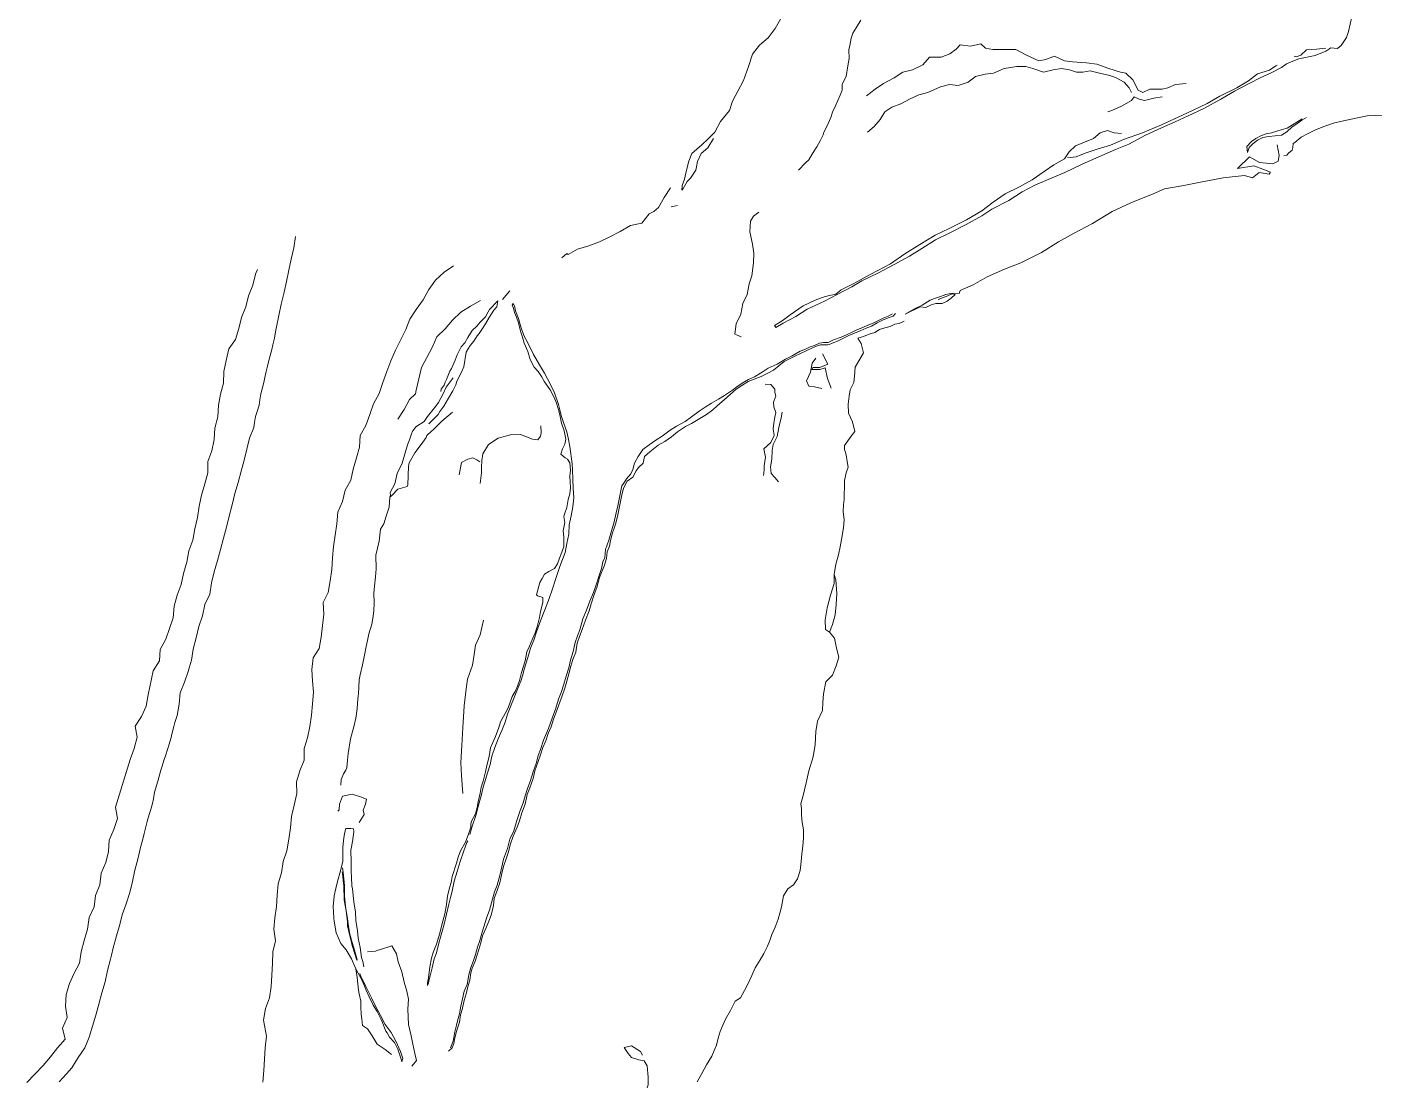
# Model space of a CAD drawing. Extents: x 683321 to 688873, y 7661944 to 7668387.
# Drawn here: x 686136 to 686731, y 7663495 to 7663960 of the extents above; entities that cross this region are included whole.
import ezdxf

# ---------------------------------------------------------------- set-up
doc = ezdxf.new("R2010")
doc.units = 0
doc.header["$MEASUREMENT"] = 0
doc.layers.add('01 CRESTA_Line', color=3, linetype='Continuous', lineweight=20)

msp = doc.modelspace()

# ---------------------------------------------------------------- linework, layer by layer
at = {"layer": '01 CRESTA_Line'}
for points in [[(686439.34, 7663910.74, 3915.18), (686436.92, 7663906.56, 3914.62), (686433.93, 7663904.09, 3914.3), (686432.25, 7663900.46, 3914.31), (686431.51, 7663896.63, 3913.79), (686429.19, 7663893.22, 3913.73), (686427.68, 7663891.65, 3913.37), (686426.03, 7663888.66, 3913.33), (686425.33, 7663887.89, 3913.26), (686425.47, 7663889.98, 3913.32), (686426.57, 7663892.79, 3913.73), (686427.51, 7663896.69, 3913.85), (686428.54, 7663900.74, 3914.02), (686429.87, 7663904.09, 3914.42), (686434.14, 7663907.83, 3914.39), (686436.97, 7663910.52, 3915.11), (686439.91, 7663913.43, 3915.33), (686442.49, 7663918.12, 3915.3), (686446.42, 7663923.04, 3915.35), (686447.72, 7663927.16, 3915.35), (686450.08, 7663931.63, 3915.68), (686452.65, 7663936.21, 3915.72), (686454.83, 7663942.41, 3916.04), (686456.52, 7663947.84, 3916.93), (686459.65, 7663951.9, 3917.24), (686463.52, 7663955.06, 3917.41), (686466.5, 7663959.27, 3917.53), (686468.99, 7663963.41, 3917.77)], [(686619.46, 7663912.92, 3930.49), (686616.09, 7663913.11, 3929.82), (686613.28, 7663914.17, 3928.93), (686609.98, 7663913.22, 3929.11), (686607.08, 7663910.6, 3929), (686602.32, 7663908.72, 3928.65), (686599.13, 7663907.43, 3928.33), (686596.37, 7663904.72, 3928.08), (686594.27, 7663901.72, 3929), (686589.57, 7663899.09, 3928.28), (686585.2, 7663896.18, 3927.79), (686579.94, 7663892.46, 3927.16), (686574.45, 7663889.35, 3926.84), (686568.07, 7663886.3, 3926.32), (686562.76, 7663882.56, 3925.74), (686557.78, 7663878.7, 3925.06), (686551.06, 7663874.81, 3924.32), (686543.37, 7663870.97, 3923.64), (686537.16, 7663867.95, 3922.9), (686530.34, 7663863.9, 3922.13), (686523.8, 7663859.79, 3921.3), (686517.49, 7663855.4, 3920.17), (686511.81, 7663852.48, 3919.43), (686508.19, 7663850.45, 3919.01), (686504.24, 7663848.3, 3918.52), (686500.92, 7663846.52, 3918.06), (686495.69, 7663843.82, 3917.55), (686493.32, 7663842.03, 3917.32), (686488.58, 7663840.94, 3916.87), (686484.19, 7663839.28, 3916.42), (686478.93, 7663836.83, 3915.99), (686473.13, 7663832.77, 3915.42), (686469.7, 7663830.23, 3915.23), (686466.31, 7663828.13, 3914.96), (686466.82, 7663827.31, 3914.98), (686470.17, 7663829.17, 3915.32), (686475.72, 7663832.14, 3915.83), (686480.62, 7663835.27, 3916.36), (686488.35, 7663838.89, 3916.95), (686493.9, 7663841.8, 3917.38), (686500.34, 7663845.23, 3918.02), (686504.75, 7663847.79, 3918.58), (686511.94, 7663851.25, 3919.47), (686519.03, 7663854.99, 3920.39), (686525.79, 7663858.78, 3921.47), (686531.24, 7663862.07, 3922.11), (686537.28, 7663865.98, 3923.03), (686543.42, 7663868.93, 3923.63), (686550.87, 7663872.7, 3924.27), (686557.69, 7663876.53, 3924.96), (686562.15, 7663879.5, 3925.69), (686569.72, 7663883.29, 3926.31), (686575.49, 7663887.16, 3926.79), (686581.18, 7663890.02, 3927.31), (686587.07, 7663892.51, 3927.8), (686594.32, 7663895.68, 3928.51), (686601.97, 7663899.3, 3929.23), (686609.35, 7663902.57, 3929.94), (686616.75, 7663905.87, 3930.64), (686622.65, 7663908.17, 3931.35), (686630, 7663912.18, 3932.01), (686637.09, 7663915.31, 3932.77), (686643.13, 7663918.06, 3933.41), (686648.84, 7663920.68, 3933.98), (686655.75, 7663923.93, 3934.78), (686663.29, 7663928, 3935.58), (686669.29, 7663931.55, 3936.21), (686675.79, 7663934.98, 3937.04), (686680.6, 7663937.39, 3937.68), (686685.7, 7663939.81, 3938.4), (686690.01, 7663942, 3938.97), (686692.24, 7663943.66, 3940.35), (686694.23, 7663944.55, 3940.96), (686697.61, 7663945.77, 3941.23), (686704.79, 7663947.28, 3940.66), (686709.54, 7663949.21, 3940.91), (686711.79, 7663950.67, 3942.06), (686714.72, 7663950.43, 3942.19), (686716.39, 7663951.75, 3942.18), (686718.69, 7663955.26, 3942.71), (686719.6, 7663957.91, 3942.98), (686720.97, 7663964.31, 3943.58)], [(686504.31, 7663962.87, 3919.11), (686502.31, 7663959.49, 3918.73), (686500.91, 7663957.14, 3918.71), (686500.14, 7663955.01, 3918.3), (686499.57, 7663951.7, 3918.53), (686499.05, 7663949.78, 3918.31), (686499.27, 7663946.01, 3918.5), (686498.56, 7663942.78, 3918.34), (686497.91, 7663938.07, 3917.84), (686496.08, 7663934.65, 3917.12), (686496.13, 7663931.94, 3917.4), (686495.26, 7663929.84, 3917.47), (686493.26, 7663925.06, 3917.35), (686491.9, 7663922.24, 3917.02), (686491.19, 7663919.89, 3917.42), (686489.47, 7663916.33, 3916.38), (686488.08, 7663913.52, 3916.44), (686487.7, 7663912.36, 3916.39), (686486.45, 7663909.63, 3916.09), (686484.95, 7663906.96, 3915.97), (686483.07, 7663904.06, 3915.28), (686481.44, 7663901.2, 3915.4), (686479.99, 7663900, 3914.77), (686476.9, 7663896.63, 3914.38)], [(686506.81, 7663929.5, 3915.47), (686510.75, 7663932.5, 3915.73), (686514.38, 7663935, 3915.98), (686519.01, 7663937.38, 3916.18), (686522.87, 7663940, 3916.38), (686527.19, 7663941, 3916.37), (686531.71, 7663943.17, 3916.59), (686534.62, 7663946.5, 3916.88), (686539.75, 7663946.5, 3916.88), (686543.69, 7663948, 3917.13), (686546.4, 7663950.17, 3917.31), (686548.25, 7663952, 3917.47), (686552.81, 7663951.5, 3917.37), (686557.25, 7663952.5, 3917.4), (686559.31, 7663950.5, 3917.63), (686562.62, 7663950, 3918.19), (686568.38, 7663950, 3918.31), (686572.81, 7663950, 3918.56), (686577.5, 7663947.5, 3919.14), (686582.94, 7663945, 3919.44), (686586, 7663945.5, 3919.76), (686589.81, 7663947, 3920.26), (686594.25, 7663945, 3920.57), (686597.81, 7663944.5, 3920.94), (686604, 7663944, 3922.16), (686608.56, 7663943.5, 3922.52), (686613.81, 7663941.5, 3923.06), (686618.94, 7663940, 3923.68), (686621.31, 7663939.5, 3924.12), (686624.38, 7663936.5, 3924.6), (686626.69, 7663932, 3924.92), (686628.75, 7663931, 3925.47), (686631.88, 7663932.5, 3926.45), (686637.31, 7663932.5, 3927.07), (686639.88, 7663933, 3926.51), (686643.25, 7663934.5, 3926.81), (686647.94, 7663935, 3927.06)], [(686709.54, 7663950.5, 3940.82), (686705.39, 7663950.13, 3940.62), (686700.96, 7663949.85, 3941.06), (686698.57, 7663947.47, 3941.46), (686696.42, 7663946.71, 3941.43), (686695.63, 7663946.97, 3941.33)], [(686507.31, 7663913.5, 3915.25), (686510.19, 7663916, 3915.78), (686512.88, 7663919, 3916.21), (686515, 7663922.5, 3916.49), (686518, 7663924.5, 3917.01), (686522, 7663926, 3917.3), (686525.88, 7663928, 3917.24), (686529.94, 7663930, 3917.22), (686534, 7663931, 3917.45), (686539.56, 7663933.5, 3917.53), (686543.56, 7663934.5, 3917.6), (686547.31, 7663934, 3917.68), (686551.75, 7663935.5, 3917.78), (686555, 7663938, 3917.88), (686559.25, 7663939, 3918.04), (686562.94, 7663939.5, 3917.84), (686567.59, 7663941.52, 3918.04), (686573.19, 7663942.5, 3918.35), (686577.12, 7663942.5, 3918.47), (686580.25, 7663941.5, 3918.76), (686584.94, 7663940, 3919.45), (686589.19, 7663941, 3919.65), (686592.88, 7663941.5, 3920.29), (686596.44, 7663941, 3921), (686599.5, 7663940, 3921.69), (686602.38, 7663940, 3921.9), (686605.5, 7663940.5, 3921.99), (686609.75, 7663939.5, 3922.62), (686614.31, 7663938.5, 3923.15), (686617.06, 7663937.5, 3923.55), (686620.56, 7663935.5, 3923.73), (686622.75, 7663933, 3923.88), (686623.75, 7663931, 3924.37)], [(686595.56, 7663902.09, 3929.21), (686599.32, 7663902.56, 3929.73), (686603.33, 7663904.16, 3929.62), (686608.7, 7663905.94, 3930.22), (686614.49, 7663907.8, 3930.51), (686620.24, 7663910.27, 3931.03), (686628.63, 7663913.15, 3931.88), (686637.07, 7663916.75, 3932.77), (686644.39, 7663920.05, 3933.44), (686650.65, 7663922.97, 3934.17), (686657.25, 7663926.16, 3934.85), (686662.76, 7663929.29, 3935.57), (686670.32, 7663933.02, 3936.33), (686675.44, 7663936.06, 3936.97), (686679.37, 7663939.18, 3937.46), (686684.65, 7663940.9, 3938.17), (686687.55, 7663942.73, 3938.51), (686688.09, 7663943.08, 3938.62)], [(686613.31, 7663922.5, 3925.54), (686615.19, 7663923, 3925.42), (686619.38, 7663925, 3925.28), (686623.75, 7663927.5, 3925.14), (686624.94, 7663929, 3925.22), (686627.25, 7663928, 3925.68), (686629.56, 7663927.5, 3925.81), (686633.62, 7663928.5, 3926.17), (686637.31, 7663929, 3926.33)], [(686701.04, 7663919.99, 3937.12), (686699.02, 7663918.77, 3936.92), (686696.73, 7663917.15, 3936.8), (686694.77, 7663915.78, 3936.99), (686692.37, 7663913.59, 3936.72), (686689.93, 7663912.13, 3936.4), (686687.18, 7663911.81, 3936.16), (686684.42, 7663911.49, 3935.87), (686681.78, 7663911.05, 3935.68), (686679.38, 7663910.01, 3935.47), (686677.29, 7663908.38, 3935.21), (686675.75, 7663906.63, 3934.93), (686674.93, 7663904.48, 3934.76), (686674.76, 7663907.2, 3935.03), (686676.77, 7663909.4, 3935.31), (686678.7, 7663910.74, 3935.51), (686680.92, 7663911.79, 3935.71), (686683.19, 7663912.71, 3935.95), (686685.56, 7663913.22, 3936.22), (686687.92, 7663913.95, 3936.42), (686690.3, 7663914.63, 3936.6), (686692.52, 7663915.27, 3936.87), (686699.12, 7663919.4, 3936.92)], [(686690.98, 7663902.98, 3934.72), (686692.3, 7663903.34, 3935.74), (686693.12, 7663904.23, 3936.2), (686694.63, 7663905.48, 3937.12), (686694.94, 7663906.68, 3937.54), (686695.2, 7663908.43, 3938.41), (686695.86, 7663908.96, 3938.7), (686698.72, 7663911.19, 3939.65), (686701.45, 7663912.68, 3941.07), (686704.72, 7663914.4, 3942.51), (686708.64, 7663916.01, 3943.9), (686713.44, 7663917.57, 3943.09), (686720.72, 7663919.21, 3944.49), (686727.86, 7663920.65, 3945.82), (686735.11, 7663920.9, 3947.25)], [(686538.49, 7663839.6, 3920.71), (686540.4, 7663840.38, 3921.11), (686542.79, 7663841.26, 3921.48), (686544.74, 7663842.13, 3922.18), (686546.01, 7663841.79, 3923.1), (686544.17, 7663840.16, 3922.79), (686542.46, 7663838.94, 3922.11), (686540.3, 7663837.88, 3921.88), (686537.47, 7663837.84, 3921.55), (686535.4, 7663837.2, 3921.11), (686533.11, 7663836.13, 3920.5), (686530.57, 7663836.39, 3919.73), (686523.89, 7663833.15, 3918.43), (686527.81, 7663835.4, 3919.38), (686531.42, 7663837.13, 3920.11), (686534.95, 7663839.25, 3920.75), (686536.82, 7663840.09, 3921.05), (686539.53, 7663840.96, 3921.4), (686541.93, 7663841.76, 3921.75), (686544.84, 7663842.41, 3922.33), (686547.69, 7663842.22, 3923.25), (686548.15, 7663843.53, 3923.47), (686553.9, 7663846.14, 3925.52), (686560.08, 7663849.59, 3926.46), (686567.74, 7663853.06, 3927.32), (686575.03, 7663855.75, 3928.51), (686584.08, 7663860.29, 3929.93), (686591.61, 7663865.1, 3930.86), (686598.2, 7663868.67, 3931.77), (686606.57, 7663873.09, 3932.66), (686615.2, 7663878.47, 3933.02), (686623.52, 7663882.27, 3934.13), (686633.39, 7663886.24, 3935.22), (686638.42, 7663888.51, 3935.3), (686646.83, 7663889.92, 3936.2), (686654.25, 7663891.38, 3935.91), (686664.24, 7663893.31, 3935.67), (686673.65, 7663894.29, 3936.35), (686677.16, 7663893.24, 3936.76), (686680.11, 7663895.64, 3936.91), (686684.53, 7663895, 3937.48), (686685.08, 7663895.82, 3936.24), (686681.81, 7663897.15, 3935.59), (686677.84, 7663898.66, 3934.7), (686670.59, 7663897.45, 3933.81), (686675.93, 7663902.52, 3933.96), (686680.23, 7663900.08, 3934.89), (686686.21, 7663899.54, 3935.33), (686688.48, 7663900.63, 3935.37), (686688.96, 7663903.16, 3934.72), (686688.13, 7663907.81, 3933.68)], [(686420.34, 7663888.89, 3911.08), (686417.52, 7663884.69, 3911.08), (686415.16, 7663880.27, 3911.08), (686413.05, 7663878.4, 3911.08), (686410.92, 7663877.36, 3911.08), (686407.7, 7663873.32, 3911.08), (686402.75, 7663872.25, 3911.08), (686398.18, 7663869.59, 3911.08), (686393.6, 7663867.33, 3911.08), (686389.04, 7663865.06, 3911.08), (686384.32, 7663863.27, 3911.08), (686379.34, 7663861.82, 3911.08), (686375.17, 7663859.47, 3911.08), (686374.69, 7663859.89, 3911.08), (686372.37, 7663858.01, 3911.08)], [(686420.64, 7663880.49, 3911.08), (686423.49, 7663881.15, 3911.08)], [(686451.53, 7663823.11, 3914), (686449.47, 7663823.97, 3914.62), (686448.73, 7663824.36, 3914.48), (686449.33, 7663828.86, 3914.1), (686451.45, 7663833.07, 3914.65), (686452.25, 7663837.86, 3914.69), (686454.14, 7663841.86, 3914.85), (686455.06, 7663846.47, 3914.8), (686456.31, 7663850.01, 3915.08), (686457.07, 7663855.79, 3915.06), (686457.11, 7663860.08, 3914.8), (686456.63, 7663864.08, 3914.75), (686455.4, 7663869.48, 3914.19), (686455.69, 7663874.2, 3914), (686457.08, 7663876.44, 3914.31), (686459.3, 7663878.12, 3914.27)], [(686254.93, 7663867.37, 3914.03), (686254.18, 7663862.41, 3913.84), (686253.07, 7663857.46, 3913.68), (686251.99, 7663852.49, 3913.45), (686250.92, 7663847.57, 3913.24), (686249.85, 7663842.84, 3913.1), (686249.72, 7663842.31, 3913.07), (686248.66, 7663837.62, 3912.98), (686247.6, 7663832.58, 3912.62), (686246.54, 7663827.55, 3912.56), (686246.12, 7663825.38, 3911.32), (686245.58, 7663822.58, 3912.23), (686244.9, 7663819.67, 3910.85), (686244.41, 7663817.57, 3912.07), (686243.99, 7663815.91, 3910.62), (686243.2, 7663812.72, 3911.92), (686242.57, 7663810.12, 3910.57), (686242.02, 7663807.83, 3911.72), (686241.43, 7663805.2, 3910.39), (686240.92, 7663802.93, 3911.44), (686240.23, 7663800.24, 3910.19), (686239.63, 7663797.93, 3911.16), (686239.22, 7663795.31, 3910.07), (686238.83, 7663792.92, 3910.87), (686237.96, 7663790.2, 3909.84), (686237.26, 7663788.01, 3910.63), (686236.85, 7663785.38, 3909.65), (686236.49, 7663783.04, 3910.12), (686234.59, 7663778.41, 3910.24), (686233.38, 7663773.55, 3909.84), (686232.27, 7663768.64, 3909.65), (686230.94, 7663763.81, 3909.62), (686229.57, 7663758.89, 3909.37), (686228.21, 7663753.96, 3909.18), (686227.02, 7663749.04, 3909.04), (686225.71, 7663744.04, 3908.8), (686224.48, 7663739.12, 3908.58), (686223.17, 7663734.19, 3908.2), (686221.88, 7663729.24, 3908.02), (686220.46, 7663724.37, 3907.91), (686219.07, 7663719.45, 3907.56), (686217.81, 7663714.61, 3907.23), (686217.13, 7663709.56, 3906.95), (686214.9, 7663704.99, 3906.89), (686213.92, 7663699.95, 3906.81), (686212.25, 7663695.22, 3906.93), (686211.09, 7663690.28, 3906.59), (686209.81, 7663685.3, 3906.36), (686208.97, 7663680.34, 3905.85), (686208.13, 7663677.51, 3904.7), (686207.51, 7663675.45, 3905.68), (686205.91, 7663670.66, 3905.48), (686203.95, 7663665.97, 3905.17), (686203.59, 7663660.98, 3904.92), (686202.64, 7663655.97, 3904.92), (686201.68, 7663652.86, 3903.61), (686201.16, 7663651.18, 3904.45), (686200.38, 7663647.69, 3903.35), (686200.05, 7663646.25, 3904.15), (686199, 7663642.89, 3903.17), (686198.54, 7663641.42, 3904.01), (686197.52, 7663638.18, 3903.01), (686197.03, 7663636.61, 3903.84), (686195.92, 7663633.22, 3902.63), (686195.46, 7663631.81, 3903.62), (686194.2, 7663626.95, 3903.5), (686192.74, 7663622.13, 3903.27), (686192.22, 7663619.24, 3902.28), (686191.84, 7663617.17, 3903.17), (686190.92, 7663614.08, 3902.16), (686190.38, 7663612.27, 3902.95), (686189.53, 7663609.19, 3902), (686189.02, 7663607.37, 3902.81), (686188.19, 7663603.95, 3901.82), (686187.83, 7663602.52, 3902.74), (686186.5, 7663597.65, 3902.61), (686185.41, 7663592.59, 3902.44), (686184.08, 7663587.69, 3902.48), (686183.06, 7663582.77, 3902.52), (686181.77, 7663577.79, 3902.57), (686180.26, 7663572.88, 3902.38), (686178.42, 7663568.06, 3902.08), (686177.2, 7663563.11, 3901.99), (686175.81, 7663558.28, 3901.87), (686175.79, 7663558.21, 3901.86), (686174.4, 7663553.42, 3901.44), (686173.68, 7663550.13, 3900.51), (686173.31, 7663548.44, 3901.36), (686172.02, 7663543.41, 3901.48), (686170.9, 7663538.5, 3901.27), (686169.43, 7663533.64, 3901.14), (686168.12, 7663528.64, 3900.85), (686166.82, 7663523.68, 3900.97), (686165.4, 7663518.82, 3900.82), (686163.87, 7663514.04, 3900.54), (686162.96, 7663511.81, 3899.62), (686161.93, 7663509.26, 3900.5), (686158.96, 7663505.06, 3900.41), (686156.26, 7663500.45, 3900.47), (686153.89, 7663497.88, 3900.29), (686150.64, 7663494.24, 3900.41)], [(686136.41, 7663494.02, 3898.9), (686139.88, 7663497.74, 3899.58), (686143.51, 7663501.5, 3899.8), (686146.8, 7663505.29, 3899.86), (686149.96, 7663509.35, 3900.05), (686153.24, 7663513.15, 3900.3), (686152.17, 7663518.04, 3901.88), (686154.09, 7663522.71, 3902.42), (686153.36, 7663527.74, 3904.17), (686153.69, 7663532.87, 3905.58), (686155.16, 7663537.66, 3906.45), (686157.28, 7663542.27, 3905.56), (686159.53, 7663546.74, 3904.92), (686160.35, 7663551.74, 3904.6), (686161.61, 7663556.73, 3904.67), (686163.14, 7663561.64, 3904.28), (686163.93, 7663566.76, 3904.6), (686166, 7663571.47, 3904.68), (686166.62, 7663576.56, 3904.77), (686168.54, 7663581.26, 3904.97), (686169.19, 7663586.35, 3905.2), (686171.19, 7663591.07, 3905.48), (686172.39, 7663595.92, 3905.66), (686172.66, 7663601.02, 3905.83), (686174.73, 7663605.6, 3906.12), (686176.34, 7663610.5, 3906.36), (686175.54, 7663615.56, 3906.66), (686181.89, 7663636.62, 3907.67), (686183.71, 7663641.39, 3907.53), (686185.02, 7663646.37, 3908.42), (686184.11, 7663651.3, 3908.74), (686186.91, 7663655.52, 3908.59), (686189.01, 7663660.18, 3908.7), (686189.95, 7663665.16, 3909.43), (686192.1, 7663675.71, 3908.96), (686194.93, 7663680.05, 3909.05), (686195.21, 7663685.19, 3909.12), (686197.72, 7663689.62, 3908.99), (686199.25, 7663694.38, 3909.3), (686200.9, 7663699.13, 3909.43), (686201.36, 7663704.24, 3909.79), (686202.7, 7663709.07, 3910.06), (686204.42, 7663713.78, 3910.04), (686205.51, 7663718.68, 3910.33), (686207.02, 7663723.64, 3910.51), (686207.79, 7663728.72, 3911.09), (686209.62, 7663733.43, 3911.35), (686210.51, 7663738.38, 3911.49), (686211.6, 7663743.34, 3911.65), (686212.45, 7663748.32, 3912.04), (686213.38, 7663753.31, 3912.45), (686214.86, 7663758.21, 3912.8), (686216.2, 7663763.03, 3913.16), (686216.29, 7663768.05, 3913.96), (686217.96, 7663772.79, 3914.45), (686218.97, 7663777.78, 3914.99), (686219.36, 7663782.87, 3915.69), (686220.59, 7663787.89, 3916.29), (686220.88, 7663792.94, 3917.03), (686221.79, 7663797.87, 3917.69), (686223.21, 7663802.74, 3918.45), (686223.27, 7663807.79, 3919.13), (686224.32, 7663812.75, 3919.61), (686225.48, 7663817.78, 3919.3), (686228.5, 7663821.88, 3918.19), (686229.95, 7663826.74, 3917.71), (686231.03, 7663831.65, 3917.32), (686233.05, 7663836.32, 3916.84), (686234.2, 7663841.18, 3916.71), (686236.07, 7663845.88, 3916.96), (686237.3, 7663850.79, 3916.72), (686237.52, 7663851.55, 3916.76), (686238.19, 7663852.86, 3916.72)], [(686240.46, 7663494.09, 3898.01), (686240.87, 7663499.23, 3898.23), (686241.28, 7663504.28, 3898.91), (686241.58, 7663509.34, 3899.2), (686242.07, 7663514.47, 3899.46), (686240.77, 7663521.49, 3900.35), (686241.61, 7663526.62, 3900.44), (686243.44, 7663531.31, 3900.49), (686244.18, 7663536.39, 3900.6), (686244.54, 7663541.42, 3900.67), (686244.79, 7663546.46, 3900.86), (686244.9, 7663551.61, 3901.11), (686246.02, 7663556.58, 3901.07), (686245.32, 7663561.62, 3901.34), (686245.74, 7663566.71, 3901.18), (686246.53, 7663571.66, 3901.18), (686246.82, 7663576.72, 3901.23), (686247.28, 7663581.7, 3901.38), (686248.7, 7663586.61, 3901.57), (686249.47, 7663591.58, 3901.47), (686251.09, 7663596.31, 3901.56), (686251.98, 7663601.34, 3901.69), (686252.67, 7663606.45, 3901.88), (686253.12, 7663611.46, 3902.03), (686254.31, 7663616.46, 3902.36), (686255.53, 7663621.49, 3902.31), (686255.4, 7663626.72, 3902.27), (686256.76, 7663631.56, 3902.44), (686258.74, 7663636.27, 3902.99), (686258.79, 7663641.38, 3903.28), (686260.25, 7663646.17, 3903.46), (686261.19, 7663651.07, 3903.52), (686262, 7663656.12, 3903.75), (686262.42, 7663661.21, 3903.61), (686262.8, 7663666.23, 3904), (686262.41, 7663671.28, 3904.07), (686262.13, 7663676.28, 3904.28), (686262.66, 7663681.43, 3904.38), (686265.39, 7663685.62, 3904.57), (686266.24, 7663690.63, 3905.04), (686266.86, 7663695.68, 3905.15), (686267.45, 7663700.7, 3905.36), (686267.16, 7663705.8, 3905.34), (686269.28, 7663710.31, 3905.41), (686270.23, 7663715.41, 3905.46), (686270.97, 7663720.44, 3905.47), (686271.2, 7663725.51, 3905.57), (686271.65, 7663730.53, 3905.82), (686272.47, 7663735.58, 3905.93), (686273.2, 7663740.61, 3906.03), (686273.55, 7663745.77, 3905.95), (686275.67, 7663750.4, 3905.92), (686276.82, 7663755.39, 3905.87), (686279.37, 7663759.84, 3906.35), (686280.41, 7663764.79, 3906.68), (686281.89, 7663769.66, 3906.79), (686283.17, 7663774.48, 3906.83), (686283.44, 7663779.51, 3906.8), (686285.97, 7663783.92, 3907.26), (686287.71, 7663788.8, 3907.62), (686289.38, 7663793.62, 3907.77), (686291.78, 7663798.18, 3908.21), (686293.51, 7663802.92, 3908.58), (686295.27, 7663807.76, 3908.76), (686297, 7663812.6, 3909.1), (686298.97, 7663817.18, 3909.48), (686301.24, 7663821.72, 3909.86), (686303.55, 7663826.33, 3909.91), (686305.34, 7663831, 3910.29), (686308.21, 7663835.23, 3910.5), (686311.3, 7663839.42, 3910.71), (686313.74, 7663844.05, 3910.85), (686316.74, 7663848.17, 3910.83), (686320.47, 7663851.68, 3910.8), (686324.69, 7663854.46, 3910.03)], [(686349.47, 7663843.44, 3910.15), (686346.23, 7663839.58, 3910.15)], [(686336.54, 7663839.16, 3910.15), (686332.15, 7663836.66, 3910.15), (686327.8, 7663834.01, 3910.15), (686324.17, 7663830.53, 3910.15), (686320.91, 7663826.62, 3910.15), (686317.23, 7663823.07, 3910.15), (686315.21, 7663818.47, 3910.15), (686310.48, 7663809.54, 3910.15), (686309.33, 7663804.57, 3910.15), (686308.17, 7663799.63, 3910.15), (686307.9, 7663797.92, 3910.15), (686305.19, 7663795.53, 3910.15), (686302.89, 7663791.1, 3910.15), (686300.04, 7663786.82, 3910.15)], [(686330.92, 7663600.7, 3905.06), (686330.52, 7663599.86, 3905.09), (686329.12, 7663596.21, 3904.98), (686327.53, 7663591.58, 3904.87), (686326.22, 7663587.19, 3904.79), (686324.95, 7663582.81, 3904.67), (686324.09, 7663578.46, 3904.43), (686323.28, 7663575.67, 3904.36), (686322.59, 7663572.7, 3904.2), (686321.53, 7663568.36, 3904.01), (686320.58, 7663563.84, 3903.95), (686319.74, 7663561.17, 3903.81), (686318.83, 7663558.19, 3903.74), (686318.1, 7663555.48, 3903.63), (686317.06, 7663551.21, 3903.52), (686316.04, 7663548.6, 3903.4), (686315.17, 7663544.59, 3903.2), (686314.29, 7663541.13, 3903.06), (686313.72, 7663538.81, 3902.85), (686313.58, 7663537.7, 3902.83), (686313.16, 7663536.78, 3902.93), (686313.16, 7663538.01, 3902.85), (686313.53, 7663540.21, 3902.97), (686314.21, 7663545.09, 3903.22), (686314.88, 7663548.89, 3903.42), (686315.71, 7663551.32, 3903.52), (686317.06, 7663555.11, 3903.61), (686318.61, 7663559.87, 3903.71), (686319.47, 7663563.59, 3903.89), (686320.79, 7663568.51, 3904.02), (686321.55, 7663572.55, 3904.21), (686322.05, 7663576.27, 3904.47), (686322.9, 7663579.99, 3904.5), (686323.61, 7663582.34, 3904.63), (686324.04, 7663584.92, 3904.69), (686325.9, 7663590.76, 3904.86), (686326.63, 7663593.51, 3904.97), (686327.72, 7663596.28, 3905.03), (686329.86, 7663600.05, 3905.09), (686331.39, 7663604.04, 3905.21), (686332.22, 7663606.71, 3905.4), (686332.33, 7663608, 3905.49), (686332.6, 7663609.31, 3905.54), (686334.34, 7663612.63, 3905.6), (686335.04, 7663615.43, 3905.63), (686335.53, 7663617.95, 3905.73), (686336.46, 7663621.75, 3905.83), (686336.88, 7663624.32, 3906.02), (686337.76, 7663627.04, 3906.09), (686338.8, 7663631.08, 3906.19), (686339.3, 7663633.89, 3906.2), (686340.32, 7663637.89, 3906.43), (686340.91, 7663641.68, 3906.49), (686341.92, 7663644.13, 3906.51), (686343.11, 7663646.78, 3906.67), (686344.68, 7663650.62, 3906.8), (686345.31, 7663653.22, 3906.9), (686347.45, 7663656.8, 3907), (686348.74, 7663659.4, 3907.07), (686349.65, 7663661.91, 3907.18), (686350.47, 7663664.35, 3907.27), (686351.86, 7663666.52, 3907.34), (686352.91, 7663668.97, 3907.43), (686353.79, 7663671.5, 3907.58), (686354.58, 7663674.98, 3907.84), (686356.2, 7663680.12, 3907.99), (686356.93, 7663684.15, 3908.22), (686358.12, 7663686.63, 3908.27), (686359.7, 7663690.08, 3908.4), (686360.67, 7663692.54, 3908.48), (686361.51, 7663695.18, 3908.61), (686362.54, 7663699.19, 3908.77), (686363.09, 7663701.92, 3908.84), (686364.05, 7663705.86, 3908.96), (686364.1, 7663708.11, 3909.07), (686361.64, 7663708.81, 3909.08), (686361.27, 7663709.24, 3909.14), (686362.71, 7663714.64, 3909.22), (686363.78, 7663716.45, 3909.26), (686364.85, 7663718.44, 3909.13), (686366.67, 7663719.62, 3909.36), (686369.22, 7663720.91, 3909.55), (686370.47, 7663722.89, 3909.64), (686371.41, 7663725.47, 3909.73), (686372.37, 7663728.07, 3909.78), (686373.31, 7663730.65, 3909.81), (686373.3, 7663734.76, 3909.86), (686372.98, 7663737.47, 3909.76), (686373.74, 7663741.2, 3909.84), (686373.37, 7663743.87, 3909.63), (686373.58, 7663744.9, 3909.75), (686374.69, 7663747.81, 3910.03), (686375.27, 7663751.37, 3909.99), (686375.96, 7663753.85, 3910.1), (686376.28, 7663756.46, 3910.13), (686376.08, 7663759.07, 3910.2), (686375.96, 7663761.67, 3910.25), (686376.31, 7663764.23, 3910.33), (686375.92, 7663767.45, 3910.34), (686374.96, 7663769.17, 3910.3), (686373.94, 7663769.7, 3910.16), (686371.99, 7663771.35, 3909.81), (686372.72, 7663773.65, 3910.28), (686373.8, 7663775.78, 3910.47), (686374.23, 7663777.99, 3910.47), (686373.49, 7663781.62, 3910.49), (686372.33, 7663785.09, 3910.58), (686371.62, 7663788.73, 3910.61), (686370.87, 7663791.43, 3910.69), (686370.06, 7663793.85, 3910.7), (686369.05, 7663796.29, 3910.72), (686367.23, 7663799.79, 3910.83), (686364.85, 7663803.24, 3910.84), (686363.44, 7663805.65, 3910.93), (686362.01, 7663807.82, 3910.96), (686360.28, 7663809.79, 3910.93), (686358.52, 7663813.13, 3911.05), (686357.49, 7663816.71, 3910.97), (686355.74, 7663820.35, 3910.93), (686355.03, 7663822.96, 3910.94), (686354.14, 7663825.57, 3910.86), (686353.35, 7663829.36, 3910.87), (686352.47, 7663831.77, 3910.91), (686351.58, 7663833.93, 3910.87), (686351.09, 7663835.84, 3910.88), (686350.52, 7663837.16, 3910.87), (686350.95, 7663837.85, 3910.91), (686351.53, 7663836.75, 3910.9), (686352, 7663834.66, 3910.91), (686353.25, 7663831.18, 3910.88), (686354.36, 7663827.49, 3910.83), (686355.72, 7663823.75, 3910.85), (686357.51, 7663820.18, 3910.92), (686359.87, 7663815.38, 3911.02), (686362.54, 7663810.75, 3911.04), (686364.73, 7663807.16, 3911.07), (686367.4, 7663802.09, 3910.88), (686369.2, 7663798.39, 3910.81), (686371.02, 7663793.28, 3910.74), (686371.56, 7663790.9, 3910.6), (686372.21, 7663788.36, 3910.61), (686373.36, 7663784.88, 3910.54), (686374.7, 7663781.19, 3910.53), (686375.3, 7663778.57, 3910.52), (686375.99, 7663774.72, 3910.49), (686377.04, 7663767.08, 3910.39), (686377.13, 7663764.36, 3910.36), (686377.29, 7663760.34, 3910.32), (686377.41, 7663756.27, 3910.21), (686377.68, 7663752.12, 3910.14), (686377.36, 7663748.13, 3910.1), (686376.55, 7663744.06, 3909.99), (686375.66, 7663740.1, 3909.93), (686375.49, 7663736.09, 3909.91), (686374.7, 7663731.96, 3909.84), (686373.85, 7663728, 3909.72), (686371.61, 7663721.73, 3909.57), (686369.85, 7663716.51, 3909.39), (686368.18, 7663711.41, 3909.25), (686366.87, 7663707.63, 3909.08), (686364.98, 7663702.62, 3908.83), (686363.06, 7663697.74, 3908.7), (686361.32, 7663692.96, 3908.5), (686360.09, 7663689.27, 3908.3), (686358.57, 7663685.65, 3908.21), (686357.43, 7663681.62, 3907.94), (686355.82, 7663676.39, 3907.76), (686355.18, 7663673.88, 3907.68), (686354.38, 7663671.15, 3907.49), (686352.92, 7663667.58, 3907.38), (686351.41, 7663663.97, 3907.26), (686349.94, 7663660.19, 3907.06), (686348.41, 7663656.61, 3906.94), (686347.37, 7663653.05, 3906.86), (686346.02, 7663649.34, 3906.75), (686344.3, 7663645.66, 3906.58), (686342.84, 7663641.8, 3906.46), (686341.61, 7663637.98, 3906.35), (686340.76, 7663634.42, 3906.23), (686339.6, 7663630.72, 3906.15), (686338.91, 7663628.22, 3906.08), (686337.7, 7663624.32, 3905.97), (686336.82, 7663620.48, 3905.73), (686335.65, 7663616.43, 3905.71), (686334.54, 7663611.83, 3905.49), (686332.93, 7663607.14, 3905.39), (686331.84, 7663603.52, 3905.16)], [(686313.79, 7663784.69, 3910.16), (686317.86, 7663788.92, 3910.51), (686318.61, 7663790.23, 3910.54), (686320.35, 7663792.53, 3910.47), (686322.46, 7663796.09, 3910.5), (686324.36, 7663799.32, 3910.46), (686325.6, 7663801.97, 3910.38), (686326.12, 7663803.51, 3910.55), (686328.18, 7663807.58, 3910.99), (686329.14, 7663809.89, 3911.02), (686330.24, 7663816.39, 3910.6), (686331.3, 7663818.19, 3910.7), (686331.92, 7663819.26, 3910.68), (686333.62, 7663821.16, 3910.75), (686335.05, 7663823.52, 3910.75), (686335.95, 7663824.56, 3910.68), (686337.42, 7663826.75, 3910.76), (686338.77, 7663828.85, 3910.83), (686340.34, 7663831.6, 3910.64), (686342.38, 7663834.92, 3910.65), (686343.7, 7663836.32, 3910.58), (686344.16, 7663839.01, 3910.45), (686340.47, 7663835.13, 3910.46), (686339.94, 7663834.11, 3910.53), (686338.69, 7663832, 3910.53), (686336.36, 7663829.57, 3911.36), (686334.87, 7663827.89, 3911.92), (686332.91, 7663825.86, 3911.37), (686330.94, 7663822.88, 3910.69), (686329.66, 7663820.55, 3910.69), (686328.07, 7663818.69, 3910.7), (686326.18, 7663815.23, 3910.59), (686325.32, 7663812.77, 3910.78), (686323.68, 7663809.09, 3911.09), (686323.07, 7663807.93, 3911.02), (686321.47, 7663804.28, 3911.02), (686321.01, 7663803.11, 3911.12), (686320.46, 7663801.86, 3911.13), (686319.26, 7663799.96, 3911.13), (686319, 7663799.06, 3911.14)], [(686519.6, 7663833.45, 3918.68), (686518.58, 7663832.19, 3918.33), (686516.39, 7663831.54, 3918.37), (686513.95, 7663830.49, 3918.18), (686511.61, 7663829.29, 3917.87), (686509.12, 7663827.91, 3917.72), (686506.72, 7663826.89, 3917.43), (686504.13, 7663825.83, 3917.18), (686501.62, 7663824.69, 3916.97), (686499.01, 7663823.72, 3916.73), (686496.49, 7663822.44, 3916.54), (686494.07, 7663821.17, 3916.31), (686492.51, 7663820.63, 3916.07), (686490.36, 7663819.68, 3916.07), (686489.86, 7663819.56, 3916.01), (686489.03, 7663819.55, 3915.65), (686486.62, 7663819.62, 3915.61), (686484.43, 7663818.81, 3915.42), (686482.42, 7663817.96, 3915.1), (686480.47, 7663817.12, 3914.82), (686477.49, 7663815.65, 3914.83), (686475.48, 7663814.77, 3914.5), (686472.6, 7663813.24, 3914.5), (686470.6, 7663812.27, 3914.24), (686468.15, 7663810.34, 3914.15), (686465.77, 7663808.42, 3914.08), (686463.3, 7663807.1, 3913.86), (686460.42, 7663805.68, 3913.75), (686457.36, 7663804.48, 3913.56), (686454.6, 7663803.38, 3913.24), (686451.83, 7663801.71, 3913.21), (686449.31, 7663799.99, 3912.95), (686446.65, 7663797.71, 3912.78), (686444.27, 7663795.45, 3912.5), (686440.96, 7663792.65, 3912.19), (686439.1, 7663790.98, 3912.23), (686436.27, 7663788.92, 3911.93), (686432.66, 7663786.7, 3911.91), (686429.67, 7663784.88, 3912.02), (686426.99, 7663783.48, 3911.77), (686423.48, 7663781.14, 3911.75), (686420.77, 7663779, 3911.65), (686417.91, 7663776.87, 3911.43), (686414.88, 7663775.26, 3911.31), (686411.26, 7663772.41, 3911.21), (686408.96, 7663770.26, 3911.03), (686408.34, 7663767.33, 3910.98), (686406.24, 7663765.47, 3911.01), (686405.18, 7663763.94, 3910.86), (686403.77, 7663761.24, 3910.75), (686401.22, 7663759.46, 3910.63), (686399.65, 7663756.26, 3910.51), (686398.81, 7663752.69, 3910.53), (686397.89, 7663748.23, 3910.26), (686397.15, 7663744.58, 3910.19), (686396.23, 7663740.83, 3910), (686395.52, 7663738.7, 3909.91), (686394.75, 7663736.64, 3909.63), (686393.87, 7663733.3, 3909.61), (686393.43, 7663730.74, 3909.52), (686392.48, 7663728.2, 3909.64), (686392.07, 7663725.22, 3909.39), (686391.12, 7663721.9, 3909.22), (686390.18, 7663719.87, 3909.26), (686389.08, 7663716.89, 3909.12), (686387.84, 7663712.49, 3909.15), (686386.72, 7663709.4, 3908.98), (686385.38, 7663705.24, 3909.05), (686384.43, 7663702.16, 3908.91), (686382.94, 7663698.12, 3908.77), (686381.45, 7663693.97, 3908.57), (686380.23, 7663690.8, 3908.61), (686379.21, 7663687.94, 3908.18), (686378.6, 7663683.9, 3908.32), (686377.34, 7663680.75, 3908.29), (686376.42, 7663677.72, 3908.01), (686375.57, 7663674.39, 3908.15), (686374.62, 7663671.17, 3907.96), (686373.78, 7663667.99, 3907.67), (686372.54, 7663664.61, 3907.55), (686371.53, 7663661.85, 3907.39), (686370.37, 7663658.7, 3907.25), (686368.76, 7663654.38, 3907.34), (686367.76, 7663651.04, 3907.03), (686366.4, 7663648.06, 3906.99), (686365.36, 7663644.83, 3906.89), (686364.06, 7663641.79, 3906.85), (686363.01, 7663638.63, 3906.75), (686362, 7663635.62, 3906.6), (686360.58, 7663631.52, 3906.54), (686359.78, 7663628.13, 3906.35), (686358.37, 7663624.05, 3906.45), (686357.12, 7663621.18, 3906.18), (686356.19, 7663616.85, 3906.11), (686354.77, 7663612.97, 3906.04), (686353.72, 7663609.48, 3906.07), (686352.67, 7663606.67, 3905.96), (686350.92, 7663602.73, 3905.79), (686349.74, 7663599.36, 3905.65), (686348.79, 7663595.31, 3905.56), (686348.04, 7663593.14, 3905.36), (686346.76, 7663589.36, 3905.6), (686345.92, 7663586.21, 3905.4), (686345.01, 7663582.11, 3905.42), (686344.03, 7663579.17, 3905.31), (686342.64, 7663575.17, 3905.06), (686342.33, 7663572.07, 3905.08), (686341.29, 7663567.89, 3904.83), (686340.49, 7663565.94, 3904.55), (686338.85, 7663561.95, 3904.43), (686337.46, 7663558.68, 3904.22), (686336.74, 7663555.6, 3904.13), (686335.74, 7663552.64, 3903.82), (686335.06, 7663550.42, 3903.67), (686334.19, 7663547.61, 3903.64), (686332.92, 7663544.47, 3903.61), (686332.34, 7663542.39, 3903.44), (686331.85, 7663539.2, 3903.29), (686331, 7663536.15, 3902.93), (686330.22, 7663533.19, 3902.92), (686329.36, 7663530.13, 3902.66), (686328.4, 7663526.24, 3902.37), (686327.76, 7663523.84, 3902.4), (686327.22, 7663520.69, 3902.04), (686326.22, 7663517.47, 3902.26), (686325.73, 7663515.55, 3902.34), (686325.01, 7663513, 3902.16), (686324.82, 7663511.18, 3901.78), (686324.1, 7663509.35, 3901.74), (686322.46, 7663507.89, 3901.77)], [(686518.27, 7663833.24, 3918.71), (686516.42, 7663832.26, 3918.48), (686514.23, 7663831.34, 3918.26), (686511.92, 7663830.2, 3918.03), (686509.74, 7663829.17, 3917.88), (686507.48, 7663828.29, 3917.68), (686505.19, 7663827.2, 3917.45), (686502.91, 7663826.31, 3917.19), (686500.56, 7663825.19, 3917.07), (686498.06, 7663824.08, 3916.79), (686495.7, 7663822.95, 3916.56), (686492.34, 7663821.84, 3916.09), (686490.02, 7663820.59, 3915.95), (686487.83, 7663820.6, 3915.66), (686486.1, 7663820.4, 3915.7), (686483.9, 7663819.34, 3915.31), (686481.98, 7663818.74, 3915.28), (686479.59, 7663817.52, 3915.09), (686477.62, 7663816.78, 3914.84), (686474.09, 7663814.8, 3914.76), (686471.09, 7663813.29, 3914.47), (686467.5, 7663811.04, 3914.25), (686463.55, 7663809.34, 3914.14), (686460.87, 7663807.56, 3913.9), (686457.38, 7663805.54, 3913.66), (686454.87, 7663804.34, 3913.51), (686452.08, 7663802.67, 3913.35), (686449.7, 7663801.01, 3913.07), (686447.73, 7663799.55, 3912.78), (686444.26, 7663797.28, 3912.69), (686441.5, 7663795.6, 3912.53), (686438.45, 7663793.89, 3912.32), (686435.7, 7663792.13, 3912.21), (686433.09, 7663790.29, 3912.2), (686429.71, 7663787.85, 3912.03), (686426.81, 7663785.74, 3911.91), (686422.99, 7663783.68, 3911.68), (686420.24, 7663781.89, 3911.71), (686416.76, 7663779.31, 3911.55), (686413.87, 7663777.55, 3911.55), (686410.99, 7663775.51, 3911.27), (686408.22, 7663773.33, 3911.1), (686406.06, 7663770.26, 3911.19), (686404.48, 7663767.34, 3911.02), (686403.82, 7663764.6, 3910.93), (686402.93, 7663762.64, 3910.73), (686400.96, 7663760.49, 3910.59), (686400.14, 7663758.97, 3910.56), (686398.97, 7663757.31, 3910.6), (686398.27, 7663754.49, 3910.45), (686397.61, 7663750.79, 3910.29), (686397.18, 7663748.52, 3910.29), (686396.45, 7663745.46, 3910.22), (686395.32, 7663740.94, 3909.87), (686394.41, 7663737.57, 3909.8), (686393.14, 7663733.39, 3909.45), (686391.77, 7663729.27, 3909.46), (686391.41, 7663725.8, 3909.44), (686390.46, 7663723.8, 3909.28), (686389.96, 7663720.86, 3909.16), (686388.87, 7663717.77, 3909.13), (686387.63, 7663713.67, 3909), (686386.41, 7663710.33, 3909.13), (686384.74, 7663706.5, 3908.97), (686383.37, 7663702.5, 3908.86), (686381.76, 7663698.7, 3908.72), (686380.37, 7663693.83, 3908.54), (686379.35, 7663691.21, 3908.62), (686378.38, 7663688.16, 3908.46), (686377.48, 7663684.26, 3908.21), (686376.27, 7663680.41, 3908.15), (686375.58, 7663677.02, 3908.12), (686374.35, 7663673.29, 3908.11), (686373.32, 7663669.86, 3907.87), (686372.2, 7663666.17, 3907.64), (686371.02, 7663663.18, 3907.58), (686369.85, 7663659.26, 3907.5), (686368.17, 7663654.81, 3907.43), (686366.59, 7663650.25, 3907.15), (686364.41, 7663645.11, 3906.94), (686362.98, 7663641.04, 3906.76), (686361.96, 7663638.28, 3906.66), (686361.26, 7663635.29, 3906.58), (686359.72, 7663631.08, 3906.51), (686358.44, 7663626.82, 3906.32), (686357.29, 7663623.71, 3906.24), (686356.21, 7663620.6, 3906.07), (686355.44, 7663617.45, 3906.06), (686354.06, 7663614.03, 3906.02), (686352.59, 7663609.64, 3906.07), (686351.25, 7663605.04, 3905.95), (686349.5, 7663601.34, 3905.65), (686348.5, 7663597.3, 3905.72), (686346.72, 7663592.54, 3905.33), (686345.93, 7663589.2, 3905.34), (686345.2, 7663585.91, 3905.34), (686343.89, 7663581.12, 3905.14), (686342.76, 7663578.11, 3905.08), (686341.45, 7663573.35, 3904.88), (686340.45, 7663570.06, 3904.68), (686339.41, 7663566.96, 3904.49), (686338.07, 7663562.75, 3904.28), (686337.17, 7663559.91, 3904.12), (686336.18, 7663556.71, 3904), (686335.25, 7663553.69, 3903.93), (686334.31, 7663550.48, 3903.58), (686333.37, 7663547.45, 3903.57), (686332.24, 7663544.72, 3903.54), (686331.46, 7663541.56, 3903.34), (686330.68, 7663537.3, 3902.98), (686329.39, 7663534.3, 3902.76), (686328.59, 7663530.87, 3902.65), (686327.87, 7663527.74, 3902.51), (686327.21, 7663524.31, 3902.17), (686326.42, 7663521.15, 3901.95), (686325.93, 7663519.37, 3902.16), (686325.28, 7663516.32, 3902.15), (686324.46, 7663512.27, 3902.05), (686323.37, 7663509.27, 3901.66)], [(686432.22, 7663494.29, 3914.59), (686434.21, 7663498.01, 3914.7), (686436.21, 7663501.73, 3914.82), (686438.6, 7663505.62, 3915.26), (686439.62, 7663508.07, 3915.02), (686440.64, 7663510.51, 3914.78), (686441.48, 7663513.54, 3914.69), (686442.32, 7663516.57, 3914.6), (686443.45, 7663519.25, 3914.58), (686444.58, 7663521.94, 3914.57), (686446.86, 7663525.75, 3914.29), (686448.87, 7663529.94, 3913.47), (686451.22, 7663531.4, 3915.22), (686453.06, 7663534.63, 3916.04), (686454.72, 7663537.76, 3917.06), (686456.2, 7663541.17, 3917.33), (686457.68, 7663544.57, 3917.59), (686459.94, 7663548.07, 3918.21), (686461.59, 7663551, 3919.05), (686463.15, 7663554.19, 3919), (686464.16, 7663556.72, 3919.15), (686465.16, 7663559.25, 3919.31), (686466.5, 7663562.56, 3919.51), (686467.95, 7663566.04, 3919.85), (686468.69, 7663568.78, 3919.79), (686469.43, 7663571.52, 3919.72), (686470.26, 7663576.41, 3919.61), (686472.21, 7663579.5, 3920.34), (686474.69, 7663581.25, 3921.07), (686476.35, 7663583.89, 3921.33), (686477.55, 7663587.61, 3921.41), (686478.07, 7663591.61, 3921.5), (686478.35, 7663594.88, 3921.69), (686478.75, 7663598.36, 3921.67), (686479.14, 7663601.93, 3921.49), (686479.08, 7663605.61, 3921.31), (686478.54, 7663608.69, 3921.13), (686478.21, 7663612.21, 3921.24), (686478.16, 7663614.98, 3921.41), (686477.96, 7663617.05, 3920.54), (686478.85, 7663620.06, 3921.45), (686480.19, 7663626.33, 3921.57), (686481.4, 7663631.6, 3922.1), (686483.31, 7663637.73, 3922.41), (686484.18, 7663643.18, 3922.47), (686484.51, 7663648.96, 3922.22), (686485.21, 7663653.45, 3922.29), (686487.45, 7663658.2, 3922.5), (686487.56, 7663661.7, 3922.23), (686487.94, 7663665.59, 3922.11), (686488.91, 7663670.91, 3921.84), (686491.86, 7663673.73, 3922.31), (686493.43, 7663677.86, 3922.14), (686494.62, 7663681.67, 3922.78), (686493.59, 7663685.67, 3922.46), (686492.8, 7663690.13, 3922.43), (686490.61, 7663692.79, 3921.64), (686488.8, 7663693.93, 3919.84), (686488.63, 7663698.17, 3919.03), (686489.45, 7663703.44, 3918.92), (686491.03, 7663709.09, 3919.77), (686492.61, 7663714.27, 3920.49), (686492.54, 7663718.25, 3920.04), (686493.36, 7663722.76, 3920.26), (686494.45, 7663726.87, 3920.45), (686495.18, 7663730.4, 3920.68), (686495.79, 7663733.62, 3921.05), (686496.23, 7663736.17, 3921.3), (686496.72, 7663738.92, 3921.45), (686496.97, 7663742.29, 3921.57), (686496.52, 7663746.02, 3921.42), (686496.66, 7663748.95, 3921.83), (686497.01, 7663751.33, 3921.45), (686496.95, 7663753.85, 3920.13), (686497.23, 7663756.54, 3918.95), (686497.11, 7663759.65, 3917.74), (686497.87, 7663763.09, 3917.77), (686498.73, 7663765.57, 3918.75), (686498.37, 7663768.15, 3918.69), (686497.92, 7663771, 3918.6), (686497.22, 7663773.46, 3918.23), (686497.12, 7663775.17, 3918.02), (686498.63, 7663777.22, 3918.22), (686500.15, 7663779.27, 3918.43), (686501.66, 7663781.32, 3918.64), (686500.7, 7663785.66, 3918.3), (686498.89, 7663789.48, 3917.51), (686498.85, 7663793.41, 3917.78), (686499.17, 7663796.99, 3917.4), (686499.72, 7663799.67, 3917.45), (686501.23, 7663802.95, 3917.49), (686501.55, 7663805.7, 3916.79), (686501.89, 7663809.69, 3916.43), (686505.59, 7663816.14, 3916.1), (686504.45, 7663820.14, 3915.44), (686503.01, 7663822.58, 3915.39), (686503.02, 7663822.59, 3915.28), (686505.61, 7663823.35, 3915.59), (686508.06, 7663824.38, 3915.71), (686510.52, 7663825.11, 3915.8), (686512.59, 7663826.34, 3915.89), (686515.03, 7663827.06, 3916.01), (686517.28, 7663827.76, 3916.09), (686519.31, 7663828.72, 3916.38), (686521.29, 7663829.07, 3916.57), (686523.52, 7663830.09, 3916.43)], [(686487.23, 7663800.39, 3915.89), (686483.96, 7663801.05, 3916.29), (686481.47, 7663801.36, 3916.6), (686480.41, 7663803.69, 3916.1), (686482.15, 7663807.53, 3916.49), (686482.9, 7663811.51, 3916.24), (686484.55, 7663813.74, 3915.88)], [(686487.49, 7663815.61, 3914.96), (686489.78, 7663811.06, 3915.16), (686486.26, 7663809.56, 3915.15), (686483.15, 7663809.61, 3914.88), (686482.76, 7663808.64, 3915.48), (686486.24, 7663808.76, 3915.73), (686488.67, 7663809.38, 3915.68), (686489.62, 7663804.67, 3915.96), (686491.33, 7663800.44, 3915.92)], [(686324.51, 7663805.06, 3911.05), (686321.4, 7663800.97, 3910.97), (686320.01, 7663797.97, 3911.04), (686317.99, 7663794.17, 3911.18), (686316.86, 7663792.58, 3911.17), (686316.2, 7663791.82, 3911.24), (686313.23, 7663787.94, 3911.32), (686311.74, 7663785.79, 3911.14), (686308.05, 7663783.39, 3908.81), (686307.34, 7663782.4, 3908.76), (686306.58, 7663781.5, 3908.8), (686306.05, 7663780.27, 3908.7), (686305.15, 7663777.71, 3908.67), (686304.26, 7663775.39, 3908.61), (686301.91, 7663767.3, 3908.34), (686299.83, 7663762.78, 3907.86), (686298.79, 7663758.23, 3907.53), (686296.73, 7663754.48, 3907.54), (686296.8, 7663753.28, 3907.29), (686296.56, 7663752.31, 3907.47)], [(686462.11, 7663802.29, 3914.3), (686464.7, 7663802.07, 3914.89), (686466.44, 7663800.08, 3915.11), (686466.41, 7663798.55, 3915.01), (686466.82, 7663796.99, 3914.72), (686465.87, 7663794.36, 3913.62), (686465.96, 7663792.29, 3913.44), (686466.92, 7663789.8, 3913.25), (686466.45, 7663787.65, 3913.11), (686465.99, 7663784.98, 3913.56), (686465.66, 7663782.49, 3913.07), (686466.17, 7663779.62, 3912.61), (686464.69, 7663776.48, 3912.51), (686461.64, 7663773.65, 3912.87), (686462.27, 7663769.96, 3913.48), (686461.77, 7663766.14, 3913.73), (686461.71, 7663764.31, 3913.34), (686461.48, 7663761.88, 3913.13)], [(686274.92, 7663625.31, 3904.17), (686275.1, 7663627.67, 3904.16), (686275.44, 7663628.7, 3904.42), (686276.13, 7663630.22, 3904.52), (686277.07, 7663631.8, 3904.75), (686277.55, 7663632.93, 3904.81), (686277.72, 7663634.86, 3905.12), (686278.22, 7663639.23, 3905.53), (686279.22, 7663645.65, 3905.6), (686280.81, 7663651.59, 3906.21), (686281.53, 7663654.8, 3906.34), (686282.18, 7663658.99, 3906.49), (686282.31, 7663661.41, 3906.51), (686282.58, 7663664.63, 3906.58), (686282.68, 7663665.5, 3906.58), (686283.01, 7663671.78, 3906.51), (686283.42, 7663673.94, 3906.54), (686284.44, 7663678.37, 3906.65), (686285.33, 7663682.59, 3906.71), (686286.08, 7663686.51, 3906.86), (686286.82, 7663689.76, 3906.82), (686287.3, 7663691.99, 3906.91), (686288.55, 7663696.24, 3906.98), (686289.1, 7663698.76, 3907.07), (686289.47, 7663702.2, 3907.11), (686289.67, 7663705.75, 3907.2), (686289.52, 7663710, 3907.15), (686289.76, 7663713.01, 3907.19), (686290.24, 7663717.15, 3907.23), (686290.51, 7663720.69, 3907.05), (686290.37, 7663726.74, 3907.06), (686291.77, 7663732.91, 3907.01), (686292.46, 7663738.23, 3907.49), (686293.89, 7663740.57, 3907.58), (686294.99, 7663744, 3907.56), (686296.3, 7663747.93, 3907.55), (686296.56, 7663752.31, 3907.47), (686297.4, 7663753.12, 3907.41), (686300.08, 7663755.85, 3907.18), (686304.17, 7663757.05, 3907.33), (686304.41, 7663757.76, 3907.3), (686304.81, 7663765.85, 3907.75), (686305.03, 7663767.51, 3908.02), (686307.52, 7663771.93, 3908.4), (686310.37, 7663775.67, 3908.59), (686312.53, 7663778.76, 3908.69), (686312.9, 7663779.56, 3908.47), (686314.94, 7663781.51, 3908.82), (686315.65, 7663782.13, 3908.64), (686317.57, 7663784.04, 3908.77), (686319.49, 7663785.9, 3908.78), (686324.16, 7663789.93, 3908.6)], [(686469.69, 7663789.86, 3915.09), (686469.19, 7663787.33, 3915.51), (686468.14, 7663783.11, 3915.1), (686467.47, 7663779.08, 3915.16), (686465.7, 7663775.54, 3914.93), (686465.27, 7663772.99, 3914.46), (686465.12, 7663769.17, 3914.24), (686464.58, 7663765.75, 3913.98), (686464.75, 7663762.81, 3913.9), (686466.39, 7663761.03, 3914.67), (686468, 7663759.19, 3915.05)], [(686336.33, 7663758.45, 3907.8), (686336.99, 7663763.1, 3907.8), (686336.95, 7663765.56, 3907.81), (686337.18, 7663768.54, 3907.82), (686337.59, 7663771.52, 3907.96), (686340.05, 7663775.54, 3908.23), (686344.32, 7663778.41, 3908.62), (686349.83, 7663779.81, 3909.34), (686354.19, 7663780.08, 3908.87), (686359.48, 7663777.98, 3909.26), (686361.85, 7663777.64, 3909.18), (686363.01, 7663779.25, 3909.03), (686363.27, 7663780.81, 3908.48), (686363.21, 7663783.87, 3908.11)], [(686327.06, 7663762.21, 3906.57), (686328.09, 7663767.68, 3907.35), (686330.95, 7663769.09, 3907.66), (686333.1, 7663769.65, 3907.7), (686335, 7663768.84, 3907.61), (686336.26, 7663768.01, 3908.41)], [(686492.54, 7663718.25, 3920.04), (686493.27, 7663715.85, 3920.62), (686493.85, 7663709.83, 3921.46), (686493.45, 7663705.01, 3921.28), (686493.07, 7663700.47, 3921.22), (686491.88, 7663696.09, 3921.73), (686490.61, 7663692.79, 3921.64)], [(686328.73, 7663621.51, 3904.17), (686328.13, 7663629.36, 3904.5), (686327.86, 7663635.29, 3904.55), (686328.31, 7663642.73, 3904.89), (686328.74, 7663650.75, 3904.81), (686329.39, 7663660.2, 3905.17), (686330.18, 7663667.75, 3905.3), (686330.88, 7663672.07, 3905.38), (686333.01, 7663678.18, 3905.7), (686333.76, 7663682.87, 3905.58), (686334.34, 7663687.05, 3905.41), (686336.42, 7663691.58, 3905.4), (686337.93, 7663698.04, 3905.54)], [(686282.97, 7663608.8, 3904.28), (686285.26, 7663612.24, 3905.64), (686284.81, 7663614.16, 3906.14), (686285.74, 7663616.91, 3905.48), (686286.27, 7663619.01, 3904.95), (686283.59, 7663620.13, 3904.82), (686279.88, 7663621.32, 3904.65), (686276.45, 7663620.52, 3904.85), (686275.65, 7663620.4, 3905.24), (686274.37, 7663616.84, 3904.77), (686274.11, 7663614.38, 3904.78), (686273.54, 7663613.72, 3904.93)], [(686297.29, 7663506.3, 3900.57), (686294.53, 7663508.6, 3900.55), (686290.97, 7663510.88, 3900.66), (686288.73, 7663514.63, 3901.3), (686286.72, 7663517.67, 3901.63), (686284.55, 7663519.09, 3902.26), (686284.13, 7663522.1, 3902.48), (686283.84, 7663524.22, 3902.8), (686283.67, 7663527.36, 3903.27), (686283.75, 7663529.88, 3903.44), (686282.99, 7663533.17, 3903.7), (686282.64, 7663534.77, 3903.68), (686282.06, 7663540.39, 3905.29), (686281.54, 7663544.23, 3905.78), (686279.55, 7663548.65, 3905.65), (686277.3, 7663552.62, 3906.24), (686274.92, 7663555.3, 3906.58), (686272.81, 7663560.08, 3906.84), (686271.93, 7663565.28, 3907.27), (686271.81, 7663566.35, 3907.27), (686271.63, 7663569.28, 3907.43), (686271.48, 7663571.62, 3907.38), (686272.02, 7663576.22, 3907.84), (686271.91, 7663576.45, 3907.75), (686272.68, 7663579.64, 3907.9), (686273.49, 7663582.69, 3908.03), (686274.72, 7663587.39, 3908.2), (686275.76, 7663591.62, 3908.43), (686275.81, 7663595.24, 3908.41), (686275.83, 7663597.76, 3908.51), (686276.11, 7663600.83, 3908.65), (686276.53, 7663603.83, 3908.73), (686277.06, 7663606.16, 3908.75), (686277.71, 7663606.1, 3908.46), (686279.32, 7663606.15, 3907.79), (686280.5, 7663606, 3907.83), (686280.6, 7663604.74, 3907.76), (686280.3, 7663602.25, 3907.72), (686280.27, 7663601.9, 3907.8), (686280.19, 7663601.04, 3907.59), (686279.35, 7663596.55, 3907.53), (686279.53, 7663591.4, 3907.6), (686279.53, 7663589.85, 3907.51), (686279.5, 7663587.45, 3907.5), (686279.58, 7663584.41, 3907.13), (686279.75, 7663580.79, 3906.92), (686280.01, 7663579.46, 3906.98), (686280.58, 7663573.76, 3906.49), (686281.33, 7663569.2, 3906.27), (686281.56, 7663565.56, 3905.96), (686282.24, 7663560.93, 3905.82), (686282.56, 7663557.76, 3905.45), (686283.44, 7663553.58, 3905.21), (686284.1, 7663549.22, 3905.04), (686284.66, 7663547.46, 3904.76), (686285.03, 7663544.98, 3904.59)], [(686275.71, 7663588.81, 3908.32), (686275.9, 7663586.62, 3908.03), (686276.05, 7663585.43, 3908.21), (686276.47, 7663581, 3907.82), (686276.54, 7663576.3, 3907.72), (686276.85, 7663573.1, 3907.5), (686277.13, 7663570.87, 3907.47), (686277.69, 7663567.25, 3907.23), (686278.26, 7663563, 3907), (686278.9, 7663559.41, 3906.76), (686279.85, 7663555.75, 3906.41), (686280.67, 7663553.45, 3906.42), (686281.24, 7663551.43, 3906.07), (686282.06, 7663548.14, 3905.78), (686282.02, 7663547.95, 3905.8), (686279.94, 7663554.51, 3906.55), (686279.55, 7663555.85, 3906.53), (686278.44, 7663560.6, 3906.87), (686277.92, 7663562.95, 3907.07), (686277.84, 7663564.95, 3907.12), (686277.2, 7663569.81, 3907.55), (686276.84, 7663572.16, 3907.55), (686276.39, 7663574.64, 3907.59), (686276.29, 7663580.85, 3907.81), (686275.99, 7663583.31, 3908.06), (686275.67, 7663586.35, 3907.95), (686275.34, 7663587.05, 3908.3)], [(686306.26, 7663501.14, 3900.93), (686308.33, 7663503.74, 3901.09), (686307.61, 7663506.78, 3901.49), (686306.72, 7663510.93, 3901.92), (686305.94, 7663514.63, 3902.24), (686304.71, 7663519.54, 3902.38), (686304.43, 7663526.42, 3902.88), (686304.84, 7663530.77, 3903.12), (686304.1, 7663534.31, 3903.28), (686302.79, 7663538.34, 3903.48), (686301.88, 7663542.79, 3903.47), (686300.27, 7663547.21, 3903.62), (686299.51, 7663550.72, 3904.15), (686297.41, 7663554.39, 3904.11), (686291.92, 7663552.5, 3903.54), (686291.27, 7663552.4, 3903.69), (686290.2, 7663552, 3903.56), (686286.66, 7663551.64, 3903.55), (686286.66, 7663551.62, 3903.55)], [(686283.25, 7663542.17, 3905.83), (686283.72, 7663540.89, 3905.63), (686285.88, 7663536.4, 3905.33), (686288.39, 7663531.33, 3905.02), (686290.05, 7663528.04, 3904.78), (686292.44, 7663523.52, 3904.44), (686294.42, 7663519.65, 3903.62), (686297.11, 7663516.12, 3903.18), (686299.23, 7663512.18, 3902.86), (686301.31, 7663507.64, 3902.65), (686301.59, 7663506.79, 3902.38), (686302.29, 7663504.62, 3902.31), (686301.85, 7663503.1, 3902.24), (686301.8, 7663503.39, 3902.28), (686300.01, 7663508.68, 3902.57), (686298.65, 7663511.61, 3902.79), (686296.44, 7663514.06, 3903.12), (686295.4, 7663515.88, 3903.21), (686294.72, 7663516.67, 3903.4), (686293.16, 7663520.71, 3904.02), (686292.72, 7663521.87, 3904.38), (686291, 7663525.34, 3904.63), (686289.21, 7663528.1, 3904.84), (686287.44, 7663531.87, 3904.96), (686286.09, 7663534.8, 3905.21), (686284.32, 7663538.97, 3905.44), (686281.68, 7663543.91, 3905.83)], [(686404.34, 7663466.94, 3906.57), (686406.44, 7663468.01, 3907.44), (686408.16, 7663471.14, 3905.84), (686408.84, 7663475.01, 3906.74), (686409.48, 7663476.79, 3905.8), (686410.47, 7663478.53, 3906.14), (686410.95, 7663481.56, 3905.7), (686410.45, 7663484.34, 3905.38), (686409.37, 7663486.97, 3906.94), (686409.47, 7663489.78, 3907.09), (686410.5, 7663492.99, 3906.67), (686410.52, 7663496.38, 3906.61), (686410.02, 7663501.38, 3906.8), (686408.78, 7663503.56, 3906.61), (686406.36, 7663504.07, 3905.85), (686403.24, 7663505.02, 3905.5), (686401.69, 7663506.76, 3905.53), (686399.95, 7663509.42, 3905.52), (686403.13, 7663510.2, 3905.59), (686407.16, 7663507.71, 3906.24), (686408.05, 7663506.11, 3906.33)]]:
    msp.add_polyline3d(points, dxfattribs=at)

doc.saveas('drawing.dxf')
